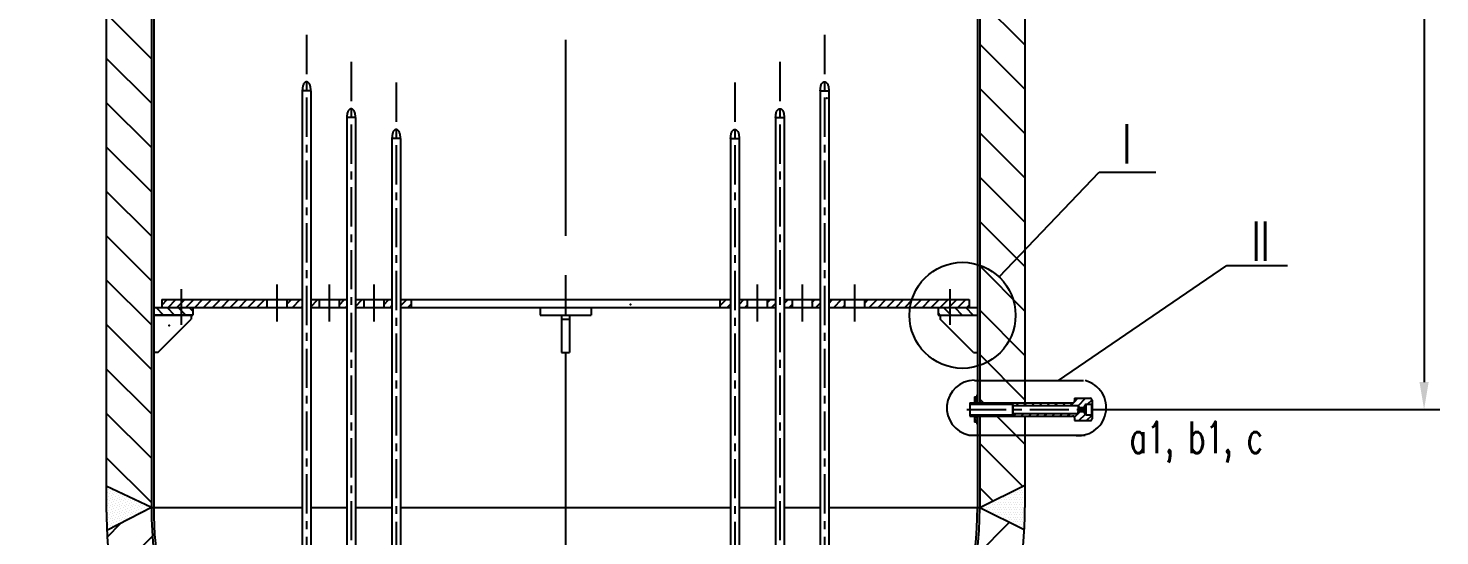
# Model space of a CAD drawing. Extents: x 2963 to 8481, y 2091 to 3069.
# Drawn here: x 3114.8 to 3294.8, y 2430.4 to 2495.1 of the extents above; entities that cross this region are included whole.
import ezdxf
from ezdxf.enums import TextEntityAlignment as Align

# ---------------------------------------------------------------- set-up
doc = ezdxf.new("R2010")
doc.units = 0
doc.header["$LTSCALE"] = 20
doc.header["$MEASUREMENT"] = 0
doc.linetypes.add('CENTER', pattern=[2, 1.25, -0.25, 0.25, -0.25])
doc.layers.get('0').update_dxf_attribs({"linetype": 'CONTINUOUS'})
for name, color, linetype in [('中心线', 1, 'CENTER'), ('粗实线', 7, 'CONTINUOUS'), ('细实线', 3, 'CONTINUOUS')]:
    doc.layers.add(name, color=color, linetype=linetype)
doc.styles.add('HZ', font='romans.shx', dxfattribs={"width": 0.667, "bigfont": 'hztxt.shx'})
doc.styles.get("Standard").update_dxf_attribs({"font": 'TXT.SHX'})
doc.dimstyles.get("Standard").update_dxf_attribs({"dimtxt": 0.18, "dimasz": 0.18, "dimexe": 0.18, "dimexo": 0.0625, "dimgap": 0.09, "dimtad": 0, "dimtih": 1, "dimtoh": 1, "dimdec": 4, "dimzin": 0, "dimdsep": 46, "dimtxsty": 'Standard', "dimcen": 0.09, "dimadec": 0, "dimazin": 0, "dimtfac": 1, "dimtdec": 4, "dimtofl": 0, "dimtmove": 0, "dimatfit": 3, "dimfxl": 0, "dimtolj": 1, "dimtzin": 0, "dimarcsym": 0})

# ---------------------------------------------------------------- blocks, each defined once
blk = doc.blocks.new('*X13')
at = {"color": 0}
for p, q in [((2603.72, 2434.01), (2603.73, 2434.02)), ((2492.49, 2430.26), (2494.23, 2432.01)), ((2603.38, 2428.01), (2607.52, 2432.15)), ((2493.04, 2425.16), (2498.25, 2430.36)), ((2602.11, 2421.09), (2609.17, 2428.16)), ((2493.97, 2420.43), (2498.84, 2425.3)), ((2495.21, 2416.01), (2499.84, 2420.65)), ((2599.1, 2412.42), (2608.1, 2421.42)), ((2495.67, 2410.82), (2501.17, 2416.32)), ((2584.65, 2392.32), (2606.17, 2413.84)), ((2495.67, 2405.16), (2502.8, 2412.29)), ((2499.14, 2402.97), (2504.69, 2408.52)), ((2600.74, 2402.75), (2606.17, 2408.18)), ((2502.67, 2400.85), (2506.82, 2404.99)), ((2605.17, 2401.52), (2606.17, 2402.52)), ((2497.55, 2401.38), (2497.97, 2401.8)), ((2505.08, 2397.6), (2509.17, 2401.69)), ((2584.65, 2386.66), (2599.83, 2401.84)), ((2507.68, 2394.54), (2511.75, 2398.61)), ((2510.48, 2391.68), (2514.54, 2395.75)), ((2513.47, 2389.02), (2517.18, 2392.73)), ((2518.61, 2388.51), (2520.78, 2390.67)), ((2578.97, 2386.64), (2583.22, 2390.89)), ((2516.65, 2386.55), (2517.18, 2387.08)), ((2520.04, 2384.28), (2522.87, 2387.1)), ((2524.3, 2382.88), (2527.92, 2386.5)), ((2530.04, 2382.97), (2531.86, 2384.78)), ((2567.42, 2380.74), (2571.79, 2385.12)), ((2573.22, 2380.89), (2577.54, 2385.21)), ((2583.1, 2385.11), (2583.22, 2385.23)), ((2527.46, 2380.38), (2528.61, 2381.54)), ((2531.52, 2378.78), (2534.45, 2381.71)), ((2571.57, 2379.23), (2571.79, 2379.46))]:
    blk.add_line(p, q, dxfattribs=at)
blk = doc.blocks.new('*X15')
at = {"color": 0}
for p, q in [((2498.12, 2581.74), (2496.61, 2583.24)), ((2609.47, 2577.87), (2603.72, 2583.62)), ((2498.12, 2576.08), (2492.89, 2581.31)), ((2609.47, 2572.21), (2603.72, 2577.96)), ((2498.12, 2570.42), (2492.37, 2576.17)), ((2609.47, 2566.55), (2603.72, 2572.3)), ((2498.12, 2564.77), (2492.37, 2570.52)), ((2609.47, 2560.9), (2603.72, 2566.65)), ((2498.12, 2559.11), (2492.37, 2564.86)), ((2609.47, 2555.24), (2603.72, 2560.99)), ((2498.12, 2553.45), (2492.37, 2559.2)), ((2609.47, 2549.58), (2603.72, 2555.33)), ((2498.12, 2547.79), (2492.37, 2553.54)), ((2609.47, 2543.92), (2603.72, 2549.67)), ((2498.12, 2542.14), (2492.37, 2547.89)), ((2609.47, 2538.27), (2603.72, 2544.02)), ((2498.12, 2536.48), (2492.37, 2542.23)), ((2609.47, 2532.61), (2603.72, 2538.36)), ((2498.12, 2530.82), (2492.37, 2536.57)), ((2609.47, 2526.95), (2603.72, 2532.7)), ((2498.12, 2525.17), (2492.37, 2530.92)), ((2609.47, 2521.3), (2603.72, 2527.05)), ((2498.12, 2519.51), (2492.37, 2525.26)), ((2609.47, 2515.64), (2603.72, 2521.39)), ((2498.12, 2513.85), (2492.37, 2519.6)), ((2609.47, 2509.98), (2603.72, 2515.73)), ((2498.12, 2508.2), (2492.37, 2513.95)), ((2609.47, 2504.33), (2603.72, 2510.08)), ((2498.12, 2502.54), (2492.37, 2508.29)), ((2609.47, 2498.67), (2603.72, 2504.42)), ((2498.12, 2496.88), (2492.37, 2502.63)), ((2609.47, 2493.01), (2603.72, 2498.76)), ((2498.12, 2491.23), (2492.37, 2496.98)), ((2609.47, 2487.36), (2603.72, 2493.11)), ((2498.12, 2485.57), (2492.37, 2491.32)), ((2609.47, 2481.7), (2603.72, 2487.45)), ((2498.12, 2479.91), (2492.37, 2485.66)), ((2609.47, 2476.04), (2603.72, 2481.79)), ((2498.12, 2474.26), (2492.37, 2480.01)), ((2609.47, 2470.39), (2603.72, 2476.14)), ((2498.12, 2468.6), (2492.37, 2474.35)), ((2609.47, 2464.73), (2603.72, 2470.48)), ((2498.12, 2462.94), (2492.37, 2468.69)), ((2609.47, 2459.07), (2603.72, 2464.82)), ((2498.12, 2457.29), (2492.37, 2463.04)), ((2609.47, 2453.42), (2603.72, 2459.17)), ((2498.12, 2451.63), (2492.37, 2457.38)), ((2609.47, 2447.76), (2603.72, 2453.51)), ((2498.12, 2445.97), (2492.37, 2451.72)), ((2604.21, 2447.36), (2603.72, 2447.85)), ((2498.12, 2440.31), (2492.37, 2446.06)), ((2609.47, 2442.1), (2605.88, 2445.69)), ((2609.17, 2436.74), (2603.72, 2442.19)), ((2498.12, 2434.66), (2492.37, 2440.41)), ((2605.4, 2434.86), (2603.72, 2436.54))]:
    blk.add_line(p, q, dxfattribs=at)
blk = doc.blocks.new('*X16')
at = {"color": 0}
for p, q in [((2492.44, 2436.54), (2492.44, 2436.54)), ((2492.44, 2435.65), (2492.44, 2435.65)), ((2492.55, 2435.98), (2492.55, 2435.98)), ((2492.55, 2435.1), (2492.55, 2435.1)), ((2492.66, 2436.31), (2492.66, 2436.31)), ((2492.66, 2435.43), (2492.66, 2435.43)), ((2492.77, 2435.76), (2492.77, 2435.76)), ((2492.88, 2436.09), (2492.88, 2436.09)), ((2492.88, 2435.21), (2492.88, 2435.21)), ((2492.99, 2436.42), (2492.99, 2436.42)), ((2492.99, 2435.54), (2492.99, 2435.54)), ((2493.1, 2435.87), (2493.1, 2435.87)), ((2493.1, 2434.99), (2493.1, 2434.99)), ((2493.21, 2436.2), (2493.21, 2436.2)), ((2493.21, 2435.32), (2493.21, 2435.32)), ((2493.32, 2435.65), (2493.32, 2435.65)), ((2493.44, 2435.98), (2493.44, 2435.98)), ((2493.44, 2435.1), (2493.44, 2435.1)), ((2493.55, 2435.43), (2493.55, 2435.43)), ((2493.66, 2435.76), (2493.66, 2435.76)), ((2493.77, 2435.21), (2493.77, 2435.21)), ((2493.88, 2435.54), (2493.88, 2435.54)), ((2493.99, 2435.87), (2493.99, 2435.87)), ((2493.99, 2434.99), (2493.99, 2434.99)), ((2494.1, 2435.32), (2494.1, 2435.32)), ((2494.21, 2435.65), (2494.21, 2435.65)), ((2494.32, 2435.1), (2494.32, 2435.1)), ((2494.43, 2435.43), (2494.43, 2435.43)), ((2494.65, 2435.21), (2494.65, 2435.21)), ((2494.76, 2435.54), (2494.76, 2435.54)), ((2494.87, 2434.99), (2494.87, 2434.99)), ((2494.98, 2435.32), (2494.98, 2435.32)), ((2495.2, 2435.1), (2495.2, 2435.1)), ((2495.53, 2435.21), (2495.53, 2435.21)), ((2495.76, 2434.99), (2495.76, 2434.99)), ((2492.44, 2434.77), (2492.44, 2434.77)), ((2492.44, 2433.88), (2492.44, 2433.88)), ((2492.55, 2434.22), (2492.55, 2434.22)), ((2492.55, 2433.33), (2492.55, 2433.33)), ((2492.66, 2434.55), (2492.66, 2434.55)), ((2492.66, 2433.66), (2492.66, 2433.66)), ((2492.77, 2434.88), (2492.77, 2434.88)), ((2492.77, 2433.99), (2492.77, 2433.99)), ((2492.77, 2433.11), (2492.77, 2433.11)), ((2492.88, 2434.33), (2492.88, 2434.33)), ((2492.88, 2433.44), (2492.88, 2433.44)), ((2492.99, 2434.66), (2492.99, 2434.66)), ((2492.99, 2433.77), (2492.99, 2433.77)), ((2493.1, 2434.1), (2493.1, 2434.1)), ((2493.1, 2433.22), (2493.1, 2433.22)), ((2493.21, 2434.44), (2493.21, 2434.44)), ((2493.21, 2433.55), (2493.21, 2433.55)), ((2493.32, 2434.77), (2493.32, 2434.77)), ((2493.32, 2433.88), (2493.32, 2433.88)), ((2493.44, 2434.22), (2493.44, 2434.22)), ((2493.44, 2433.33), (2493.44, 2433.33)), ((2493.55, 2434.55), (2493.55, 2434.55)), ((2493.55, 2433.66), (2493.55, 2433.66)), ((2493.66, 2434.88), (2493.66, 2434.88)), ((2493.66, 2433.99), (2493.66, 2433.99)), ((2493.66, 2433.11), (2493.66, 2433.11)), ((2493.77, 2434.33), (2493.77, 2434.33)), ((2493.77, 2433.44), (2493.77, 2433.44)), ((2493.88, 2434.66), (2493.88, 2434.66)), ((2493.88, 2433.77), (2493.88, 2433.77)), ((2493.99, 2434.1), (2493.99, 2434.1)), ((2493.99, 2433.22), (2493.99, 2433.22)), ((2494.1, 2434.44), (2494.1, 2434.44)), ((2494.1, 2433.55), (2494.1, 2433.55)), ((2494.21, 2434.77), (2494.21, 2434.77)), ((2494.21, 2433.88), (2494.21, 2433.88)), ((2494.32, 2434.22), (2494.32, 2434.22)), ((2494.32, 2433.33), (2494.32, 2433.33)), ((2494.43, 2434.55), (2494.43, 2434.55)), ((2494.43, 2433.66), (2494.43, 2433.66)), ((2494.54, 2434.88), (2494.54, 2434.88)), ((2494.54, 2433.99), (2494.54, 2433.99)), ((2494.54, 2433.11), (2494.54, 2433.11)), ((2494.65, 2434.33), (2494.65, 2434.33)), ((2494.65, 2433.44), (2494.65, 2433.44)), ((2494.76, 2434.66), (2494.76, 2434.66)), ((2494.76, 2433.77), (2494.76, 2433.77)), ((2494.87, 2434.1), (2494.87, 2434.1)), ((2494.87, 2433.22), (2494.87, 2433.22)), ((2494.98, 2434.44), (2494.98, 2434.44)), ((2494.98, 2433.55), (2494.98, 2433.55)), ((2495.09, 2434.77), (2495.09, 2434.77)), ((2495.09, 2433.88), (2495.09, 2433.88)), ((2495.2, 2434.22), (2495.2, 2434.22)), ((2495.2, 2433.33), (2495.2, 2433.33)), ((2495.31, 2434.55), (2495.31, 2434.55)), ((2495.31, 2433.66), (2495.31, 2433.66)), ((2495.42, 2434.88), (2495.42, 2434.88)), ((2495.42, 2433.99), (2495.42, 2433.99)), ((2495.42, 2433.11), (2495.42, 2433.11)), ((2495.53, 2434.33), (2495.53, 2434.33)), ((2495.53, 2433.44), (2495.53, 2433.44)), ((2495.64, 2434.66), (2495.64, 2434.66)), ((2495.64, 2433.77), (2495.64, 2433.77)), ((2495.76, 2434.1), (2495.76, 2434.1)), ((2495.76, 2433.22), (2495.76, 2433.22)), ((2495.87, 2434.44), (2495.87, 2434.44)), ((2495.87, 2433.55), (2495.87, 2433.55)), ((2495.98, 2434.77), (2495.98, 2434.77)), ((2495.98, 2433.88), (2495.98, 2433.88)), ((2496.09, 2434.22), (2496.09, 2434.22)), ((2496.09, 2433.33), (2496.09, 2433.33)), ((2496.2, 2434.55), (2496.2, 2434.55)), ((2496.2, 2433.66), (2496.2, 2433.66)), ((2496.31, 2433.99), (2496.31, 2433.99)), ((2496.31, 2433.11), (2496.31, 2433.11)), ((2496.42, 2434.33), (2496.42, 2434.33)), ((2496.42, 2433.44), (2496.42, 2433.44)), ((2496.53, 2434.66), (2496.53, 2434.66)), ((2496.53, 2433.77), (2496.53, 2433.77)), ((2496.64, 2434.1), (2496.64, 2434.1)), ((2496.75, 2434.44), (2496.75, 2434.44)), ((2496.75, 2433.55), (2496.75, 2433.55)), ((2496.86, 2433.88), (2496.86, 2433.88)), ((2496.97, 2434.22), (2496.97, 2434.22)), ((2497.08, 2433.66), (2497.08, 2433.66)), ((2497.19, 2433.99), (2497.19, 2433.99)), ((2497.3, 2434.33), (2497.3, 2434.33)), ((2497.41, 2433.77), (2497.41, 2433.77)), ((2497.52, 2434.1), (2497.52, 2434.1)), ((2497.74, 2433.88), (2497.74, 2433.88)), ((2492.44, 2433), (2492.44, 2433)), ((2492.44, 2432.12), (2492.44, 2432.12)), ((2492.55, 2432.45), (2492.55, 2432.45)), ((2492.55, 2431.56), (2492.55, 2431.56)), ((2492.66, 2432.78), (2492.66, 2432.78)), ((2492.66, 2431.89), (2492.66, 2431.89)), ((2492.77, 2432.23), (2492.77, 2432.23)), ((2492.77, 2431.34), (2492.77, 2431.34)), ((2492.88, 2432.56), (2492.88, 2432.56)), ((2492.88, 2431.67), (2492.88, 2431.67)), ((2492.99, 2432.89), (2492.99, 2432.89)), ((2492.99, 2432.01), (2492.99, 2432.01)), ((2493.1, 2432.34), (2493.1, 2432.34)), ((2493.1, 2431.45), (2493.1, 2431.45)), ((2493.21, 2432.67), (2493.21, 2432.67)), ((2493.21, 2431.78), (2493.21, 2431.78)), ((2493.32, 2433), (2493.32, 2433)), ((2493.32, 2432.12), (2493.32, 2432.12)), ((2493.44, 2432.45), (2493.44, 2432.45)), ((2493.55, 2432.78), (2493.55, 2432.78)), ((2493.55, 2431.89), (2493.55, 2431.89)), ((2493.66, 2432.23), (2493.66, 2432.23)), ((2493.77, 2432.56), (2493.77, 2432.56)), ((2493.88, 2432.89), (2493.88, 2432.89)), ((2493.88, 2432.01), (2493.88, 2432.01)), ((2493.99, 2432.34), (2493.99, 2432.34)), ((2494.1, 2432.67), (2494.1, 2432.67)), ((2494.21, 2433), (2494.21, 2433)), ((2494.21, 2432.12), (2494.21, 2432.12)), ((2494.32, 2432.45), (2494.32, 2432.45)), ((2494.43, 2432.78), (2494.43, 2432.78)), ((2494.54, 2432.23), (2494.54, 2432.23)), ((2494.65, 2432.56), (2494.65, 2432.56)), ((2494.76, 2432.89), (2494.76, 2432.89)), ((2494.98, 2432.67), (2494.98, 2432.67)), ((2495.09, 2433), (2495.09, 2433)), ((2495.31, 2432.78), (2495.31, 2432.78)), ((2495.64, 2432.89), (2495.64, 2432.89)), ((2495.98, 2433), (2495.98, 2433)), ((2492.44, 2431.23), (2492.44, 2431.23))]:
    blk.add_line(p, q, dxfattribs=at)
blk = doc.blocks.new('*X17')
at = {"color": 0}
for p, q in [((2605.9375, 2435), (2605.9375, 2435)), ((2606.25, 2435), (2606.25, 2435)), ((2606.40625, 2435.3125), (2606.40625, 2435.3125)), ((2606.5625, 2435), (2606.5625, 2435)), ((2606.71875, 2435.3125), (2606.71875, 2435.3125)), ((2606.875, 2435), (2606.875, 2435)), ((2607.03125, 2435.3125), (2607.03125, 2435.3125)), ((2607.1875, 2435.625), (2607.1875, 2435.625)), ((2607.1875, 2435), (2607.1875, 2435)), ((2607.34375, 2435.3125), (2607.34375, 2435.3125)), ((2607.5, 2435.625), (2607.5, 2435.625)), ((2607.5, 2435), (2607.5, 2435)), ((2607.65625, 2435.9375), (2607.65625, 2435.9375)), ((2607.65625, 2435.3125), (2607.65625, 2435.3125)), ((2607.8125, 2435.625), (2607.8125, 2435.625)), ((2607.8125, 2435), (2607.8125, 2435)), ((2607.96875, 2435.9375), (2607.96875, 2435.9375)), ((2607.96875, 2435.3125), (2607.96875, 2435.3125)), ((2608.125, 2435.625), (2608.125, 2435.625)), ((2608.125, 2435), (2608.125, 2435)), ((2608.28125, 2435.9375), (2608.28125, 2435.9375)), ((2608.28125, 2435.3125), (2608.28125, 2435.3125)), ((2608.4375, 2436.25), (2608.4375, 2436.25)), ((2608.4375, 2435.625), (2608.4375, 2435.625)), ((2608.4375, 2435), (2608.4375, 2435)), ((2608.59375, 2435.9375), (2608.59375, 2435.9375)), ((2608.59375, 2435.3125), (2608.59375, 2435.3125)), ((2608.75, 2436.25), (2608.75, 2436.25)), ((2608.75, 2435.625), (2608.75, 2435.625)), ((2608.75, 2435), (2608.75, 2435)), ((2608.90625, 2436.5625), (2608.90625, 2436.5625)), ((2608.90625, 2435.9375), (2608.90625, 2435.9375)), ((2608.90625, 2435.3125), (2608.90625, 2435.3125)), ((2609.0625, 2436.25), (2609.0625, 2436.25)), ((2609.0625, 2435.625), (2609.0625, 2435.625)), ((2609.0625, 2435), (2609.0625, 2435)), ((2609.21875, 2436.5625), (2609.21875, 2436.5625)), ((2609.21875, 2435.9375), (2609.21875, 2435.9375)), ((2609.21875, 2435.3125), (2609.21875, 2435.3125)), ((2609.375, 2436.25), (2609.375, 2436.25)), ((2609.375, 2435.625), (2609.375, 2435.625)), ((2609.375, 2435), (2609.375, 2435)), ((2603.90625, 2434.0625), (2603.90625, 2434.0625)), ((2604.21875, 2434.0625), (2604.21875, 2434.0625)), ((2604.375, 2433.75), (2604.375, 2433.75)), ((2604.53125, 2434.0625), (2604.53125, 2434.0625)), ((2604.6875, 2434.375), (2604.6875, 2434.375)), ((2604.6875, 2433.75), (2604.6875, 2433.75)), ((2604.84375, 2434.0625), (2604.84375, 2434.0625)), ((2605, 2434.375), (2605, 2434.375)), ((2605, 2433.75), (2605, 2433.75)), ((2605.15625, 2434.6875), (2605.15625, 2434.6875)), ((2605.15625, 2434.0625), (2605.15625, 2434.0625)), ((2605.15625, 2433.4375), (2605.15625, 2433.4375)), ((2605.3125, 2434.375), (2605.3125, 2434.375)), ((2605.3125, 2433.75), (2605.3125, 2433.75)), ((2605.46875, 2434.6875), (2605.46875, 2434.6875)), ((2605.46875, 2434.0625), (2605.46875, 2434.0625)), ((2605.46875, 2433.4375), (2605.46875, 2433.4375)), ((2605.625, 2434.375), (2605.625, 2434.375)), ((2605.625, 2433.75), (2605.625, 2433.75)), ((2605.625, 2433.125), (2605.625, 2433.125)), ((2605.78125, 2434.6875), (2605.78125, 2434.6875)), ((2605.78125, 2434.0625), (2605.78125, 2434.0625)), ((2605.78125, 2433.4375), (2605.78125, 2433.4375)), ((2605.9375, 2434.375), (2605.9375, 2434.375)), ((2605.9375, 2433.75), (2605.9375, 2433.75)), ((2605.9375, 2433.125), (2605.9375, 2433.125)), ((2606.09375, 2434.6875), (2606.09375, 2434.6875)), ((2606.09375, 2434.0625), (2606.09375, 2434.0625)), ((2606.09375, 2433.4375), (2606.09375, 2433.4375)), ((2606.25, 2434.375), (2606.25, 2434.375)), ((2606.25, 2433.75), (2606.25, 2433.75)), ((2606.25, 2433.125), (2606.25, 2433.125)), ((2606.40625, 2434.6875), (2606.40625, 2434.6875)), ((2606.40625, 2434.0625), (2606.40625, 2434.0625)), ((2606.40625, 2433.4375), (2606.40625, 2433.4375)), ((2606.5625, 2434.375), (2606.5625, 2434.375)), ((2606.5625, 2433.75), (2606.5625, 2433.75)), ((2606.5625, 2433.125), (2606.5625, 2433.125)), ((2606.71875, 2434.6875), (2606.71875, 2434.6875)), ((2606.71875, 2434.0625), (2606.71875, 2434.0625)), ((2606.71875, 2433.4375), (2606.71875, 2433.4375)), ((2606.875, 2434.375), (2606.875, 2434.375)), ((2606.875, 2433.75), (2606.875, 2433.75)), ((2606.875, 2433.125), (2606.875, 2433.125)), ((2607.03125, 2434.6875), (2607.03125, 2434.6875)), ((2607.03125, 2434.0625), (2607.03125, 2434.0625)), ((2607.03125, 2433.4375), (2607.03125, 2433.4375)), ((2607.1875, 2434.375), (2607.1875, 2434.375)), ((2607.1875, 2433.75), (2607.1875, 2433.75)), ((2607.1875, 2433.125), (2607.1875, 2433.125)), ((2607.34375, 2434.6875), (2607.34375, 2434.6875)), ((2607.34375, 2434.0625), (2607.34375, 2434.0625)), ((2607.34375, 2433.4375), (2607.34375, 2433.4375)), ((2607.5, 2434.375), (2607.5, 2434.375)), ((2607.5, 2433.75), (2607.5, 2433.75)), ((2607.5, 2433.125), (2607.5, 2433.125)), ((2607.65625, 2434.6875), (2607.65625, 2434.6875)), ((2607.65625, 2434.0625), (2607.65625, 2434.0625)), ((2607.65625, 2433.4375), (2607.65625, 2433.4375)), ((2607.8125, 2434.375), (2607.8125, 2434.375)), ((2607.8125, 2433.75), (2607.8125, 2433.75)), ((2607.8125, 2433.125), (2607.8125, 2433.125)), ((2607.96875, 2434.6875), (2607.96875, 2434.6875)), ((2607.96875, 2434.0625), (2607.96875, 2434.0625)), ((2607.96875, 2433.4375), (2607.96875, 2433.4375)), ((2608.125, 2434.375), (2608.125, 2434.375)), ((2608.125, 2433.75), (2608.125, 2433.75)), ((2608.125, 2433.125), (2608.125, 2433.125)), ((2608.28125, 2434.6875), (2608.28125, 2434.6875)), ((2608.28125, 2434.0625), (2608.28125, 2434.0625)), ((2608.28125, 2433.4375), (2608.28125, 2433.4375)), ((2608.4375, 2434.375), (2608.4375, 2434.375)), ((2608.4375, 2433.75), (2608.4375, 2433.75)), ((2608.4375, 2433.125), (2608.4375, 2433.125)), ((2608.59375, 2434.6875), (2608.59375, 2434.6875)), ((2608.59375, 2434.0625), (2608.59375, 2434.0625)), ((2608.59375, 2433.4375), (2608.59375, 2433.4375)), ((2608.75, 2434.375), (2608.75, 2434.375)), ((2608.75, 2433.75), (2608.75, 2433.75)), ((2608.75, 2433.125), (2608.75, 2433.125)), ((2608.90625, 2434.6875), (2608.90625, 2434.6875)), ((2608.90625, 2434.0625), (2608.90625, 2434.0625)), ((2608.90625, 2433.4375), (2608.90625, 2433.4375)), ((2609.0625, 2434.375), (2609.0625, 2434.375)), ((2609.0625, 2433.75), (2609.0625, 2433.75)), ((2609.0625, 2433.125), (2609.0625, 2433.125)), ((2609.21875, 2434.6875), (2609.21875, 2434.6875)), ((2609.21875, 2434.0625), (2609.21875, 2434.0625)), ((2609.21875, 2433.4375), (2609.21875, 2433.4375)), ((2609.375, 2434.375), (2609.375, 2434.375)), ((2609.375, 2433.75), (2609.375, 2433.75)), ((2609.375, 2433.125), (2609.375, 2433.125)), ((2606.40625, 2432.8125), (2606.40625, 2432.8125)), ((2606.71875, 2432.8125), (2606.71875, 2432.8125)), ((2606.875, 2432.5), (2606.875, 2432.5)), ((2607.03125, 2432.8125), (2607.03125, 2432.8125)), ((2607.1875, 2432.5), (2607.1875, 2432.5)), ((2607.34375, 2432.8125), (2607.34375, 2432.8125)), ((2607.5, 2432.5), (2607.5, 2432.5)), ((2607.65625, 2432.8125), (2607.65625, 2432.8125)), ((2607.65625, 2432.1875), (2607.65625, 2432.1875)), ((2607.8125, 2432.5), (2607.8125, 2432.5)), ((2607.96875, 2432.8125), (2607.96875, 2432.8125)), ((2607.96875, 2432.1875), (2607.96875, 2432.1875)), ((2608.125, 2432.5), (2608.125, 2432.5)), ((2608.125, 2431.875), (2608.125, 2431.875)), ((2608.28125, 2432.8125), (2608.28125, 2432.8125)), ((2608.28125, 2432.1875), (2608.28125, 2432.1875)), ((2608.4375, 2432.5), (2608.4375, 2432.5)), ((2608.4375, 2431.875), (2608.4375, 2431.875)), ((2608.59375, 2432.8125), (2608.59375, 2432.8125)), ((2608.59375, 2432.1875), (2608.59375, 2432.1875)), ((2608.75, 2432.5), (2608.75, 2432.5)), ((2608.75, 2431.875), (2608.75, 2431.875)), ((2608.90625, 2432.8125), (2608.90625, 2432.8125)), ((2608.90625, 2432.1875), (2608.90625, 2432.1875)), ((2608.90625, 2431.5625), (2608.90625, 2431.5625)), ((2609.0625, 2432.5), (2609.0625, 2432.5)), ((2609.0625, 2431.875), (2609.0625, 2431.875)), ((2609.21875, 2432.8125), (2609.21875, 2432.8125)), ((2609.21875, 2432.1875), (2609.21875, 2432.1875)), ((2609.21875, 2431.5625), (2609.21875, 2431.5625)), ((2609.375, 2432.5), (2609.375, 2432.5)), ((2609.375, 2431.875), (2609.375, 2431.875)), ((2609.375, 2431.25), (2609.375, 2431.25))]:
    blk.add_line(p, q, dxfattribs=at)
blk = doc.blocks.new('*X27')
at = {"color": 0}
for p, q in [((2499.71, 2458.52), (2498.71, 2459.52)), ((2501.12, 2458.52), (2500.12, 2459.52)), ((2501.92, 2459.14), (2501.54, 2459.52)), ((2502.54, 2458.52), (2501.92, 2459.14)), ((2503.42, 2459.06), (2502.95, 2459.52))]:
    blk.add_line(p, q, dxfattribs=at)
blk = doc.blocks.new('*X28')
at = {"color": 0}
for p, q in [((2598.7, 2458.52), (2598.42, 2458.81)), ((2599.92, 2458.72), (2599.12, 2459.52)), ((2600.12, 2458.52), (2599.92, 2458.72)), ((2601.53, 2458.52), (2600.53, 2459.52)), ((2602.95, 2458.52), (2601.95, 2459.52)), ((2603.42, 2459.47), (2603.36, 2459.52))]:
    blk.add_line(p, q, dxfattribs=at)
blk = doc.blocks.new('*X30')
at = {"color": 0}
for p, q in [((2499.47, 2459.87), (2500.12, 2460.52)), ((2500.25, 2459.52), (2501.25, 2460.52)), ((2501.92, 2460.06), (2502.38, 2460.52)), ((2502.52, 2459.52), (2503.52, 2460.52)), ((2503.65, 2459.52), (2504.65, 2460.52)), ((2504.78, 2459.52), (2505.78, 2460.52)), ((2505.91, 2459.52), (2506.91, 2460.52)), ((2507.04, 2459.52), (2508.04, 2460.52)), ((2508.17, 2459.52), (2509.17, 2460.52)), ((2509.3, 2459.52), (2510.3, 2460.52)), ((2510.43, 2459.52), (2511.43, 2460.52)), ((2511.57, 2459.52), (2512.57, 2460.52)), ((2515.37, 2459.93), (2515.96, 2460.52)), ((2516.09, 2459.52), (2517.09, 2460.52)), ((2518.45, 2459.62), (2519.35, 2460.52)), ((2522.04, 2459.82), (2522.75, 2460.52)), ((2524.14, 2459.65), (2525.01, 2460.52)), ((2527.74, 2459.86), (2528.41, 2460.52)), ((2529.88, 2459.74), (2530.67, 2460.52)), ((2501.38, 2459.52), (2501.92, 2460.06)), ((2512.7, 2459.52), (2512.82, 2459.64)), ((2517.22, 2459.52), (2517.35, 2459.65)), ((2519.49, 2459.52), (2519.49, 2459.53)), ((2522.88, 2459.52), (2523.03, 2459.68)), ((2525.14, 2459.52), (2525.19, 2459.57)), ((2528.54, 2459.52), (2528.78, 2459.76)), ((2530.8, 2459.52), (2531.23, 2459.96))]:
    blk.add_line(p, q, dxfattribs=at)
blk = doc.blocks.new('*X31')
at = {"color": 0}
for p, q in [((2570.61, 2459.73), (2571.4, 2460.52)), ((2573.06, 2459.92), (2573.66, 2460.52)), ((2576.64, 2460.11), (2577.05, 2460.52)), ((2578.81, 2460.01), (2579.32, 2460.52)), ((2582.34, 2460.16), (2582.71, 2460.52)), ((2584.49, 2460.04), (2584.97, 2460.52)), ((2585.11, 2459.52), (2586.11, 2460.52)), ((2589.02, 2460.04), (2589.5, 2460.52)), ((2589.63, 2459.52), (2590.63, 2460.52)), ((2590.76, 2459.52), (2591.76, 2460.52)), ((2591.89, 2459.52), (2592.89, 2460.52)), ((2593.02, 2459.52), (2594.02, 2460.52)), ((2594.16, 2459.52), (2595.16, 2460.52)), ((2595.29, 2459.52), (2596.29, 2460.52)), ((2596.42, 2459.52), (2597.42, 2460.52)), ((2597.55, 2459.52), (2598.55, 2460.52)), ((2598.68, 2459.52), (2599.68, 2460.52)), ((2599.92, 2459.63), (2600.81, 2460.52)), ((2600.94, 2459.52), (2601.94, 2460.52)), ((2571.53, 2459.52), (2571.96, 2459.95)), ((2573.79, 2459.52), (2574.09, 2459.83)), ((2577.19, 2459.52), (2577.7, 2460.04)), ((2579.45, 2459.52), (2579.79, 2459.87)), ((2582.84, 2459.52), (2583.39, 2460.07)), ((2586.24, 2459.52), (2586.47, 2459.76)), ((2599.81, 2459.52), (2599.92, 2459.63)), ((2602.08, 2459.52), (2602.37, 2459.82))]:
    blk.add_line(p, q, dxfattribs=at)
blk = doc.blocks.new('*X39')
at = {"color": 0}
for p, q in [((2603.42, 2447.59), (2603.07, 2447.94)), ((2603.36, 2447.36), (2603.07, 2447.65)), ((2603.42, 2447.87), (2603.16, 2448.13)), ((2603.42, 2448.15), (2603.36, 2448.21)), ((2603.08, 2447.36), (2603.07, 2447.37)), ((2603.42, 2445.61), (2603.34, 2445.69)), ((2603.42, 2445.32), (2603.07, 2445.67)), ((2603.42, 2445.04), (2603.07, 2445.39)), ((2603.29, 2444.89), (2603.07, 2445.11)), ((2603.42, 2444.76), (2603.39, 2444.79))]:
    blk.add_line(p, q, dxfattribs=at)
blk = doc.blocks.new('*X40')
at = {"color": 0}
for p, q in [((2615.8, 2447.51), (2616.24, 2447.95)), ((2616.31, 2447.03), (2617.23, 2447.95)), ((2617.48, 2447.21), (2618.04, 2447.76)), ((2602.63, 2447.21), (2602.78, 2447.36)), ((2603.09, 2445.69), (2603.24, 2445.84)), ((2603.62, 2447.21), (2603.77, 2447.36)), ((2604.08, 2445.69), (2604.23, 2445.84)), ((2604.61, 2447.21), (2604.76, 2447.36)), ((2605.07, 2445.69), (2605.22, 2445.84)), ((2605.6, 2447.21), (2605.75, 2447.36)), ((2606.06, 2445.69), (2606.21, 2445.84)), ((2606.59, 2447.21), (2606.74, 2447.36)), ((2607.05, 2445.69), (2607.2, 2445.84)), ((2607.58, 2447.21), (2607.73, 2447.36)), ((2608.04, 2445.69), (2608.35, 2446)), ((2608.41, 2447.05), (2608.72, 2447.36)), ((2609.03, 2445.69), (2609.34, 2446)), ((2609.4, 2447.05), (2609.71, 2447.36)), ((2610.02, 2445.69), (2610.33, 2446)), ((2610.39, 2447.05), (2610.7, 2447.36)), ((2611.01, 2445.69), (2611.32, 2446)), ((2611.38, 2447.05), (2611.69, 2447.36)), ((2612, 2445.69), (2612.31, 2446)), ((2612.37, 2447.05), (2612.68, 2447.36)), ((2612.99, 2445.69), (2613.3, 2446)), ((2613.36, 2447.05), (2613.67, 2447.36)), ((2613.98, 2445.69), (2614.29, 2446)), ((2614.35, 2447.05), (2614.66, 2447.36)), ((2614.97, 2445.69), (2615.28, 2446)), ((2615.34, 2447.05), (2615.67, 2447.38)), ((2615.8, 2445.53), (2616.27, 2446)), ((2616.33, 2446.06), (2616.54, 2446.27)), ((2616.36, 2445.1), (2617.2, 2445.94)), ((2617.35, 2445.1), (2618.04, 2445.79))]:
    blk.add_line(p, q, dxfattribs=at)
blk = doc.blocks.new('*D80')
at = {"layer": '细实线', "color": 3, "lineweight": -2}
for p, q in [((3252.1, 2871.52), (3294.8, 2871.52)), ((3292.8, 2868.02), (3292.8, 2450.02)), ((3250.47, 2446.52), (3294.8, 2446.52))]:
    blk.add_line(p, q, dxfattribs=at)
at = {"layer": '细实线', "color": 3}
for points in [[(3292.21, 2868.02), (3293.38, 2868.02), (3292.8, 2871.52)], [(3292.21, 2450.02), (3293.38, 2450.02), (3292.8, 2446.52)]]:
    blk.add_solid(points, dxfattribs=at)
at = {"layer": '细实线', "color": 3, "insert": (3289.5, 2623.27), "char_height": 4, "attachment_point": 5, "rotation": 90, "style": 'HZ'}
blk.add_mtext('\\A1;8500', dxfattribs=at)
blk = doc.blocks.new('*D81')
at = {"layer": '细实线', "color": 3, "lineweight": -2}
for p, q in [((3183.34, 2956.77), (3060.13, 2956.77)), ((3062.13, 2953.27), (3062.13, 2355.72)), ((3118.87, 2352.22), (3060.13, 2352.22))]:
    blk.add_line(p, q, dxfattribs=at)
at = {"layer": '细实线', "color": 3}
for points in [[(3061.55, 2953.27), (3062.71, 2953.27), (3062.13, 2956.77)], [(3061.55, 2355.72), (3062.71, 2355.72), (3062.13, 2352.22)]]:
    blk.add_solid(points, dxfattribs=at)
at = {"layer": '细实线', "color": 3, "insert": (3058.83, 2675.75), "char_height": 4, "attachment_point": 5, "rotation": 90, "style": 'HZ'}
blk.add_mtext('\\A1;12103%%p25', dxfattribs=at)

msp = doc.modelspace()

# ---------------------------------------------------------------- linework, layer by layer
at = {"layer": '中心线', "ltscale": 0.2}
for p, q in [((3150.32, 2494.27), (3150.32, 2360.018)), ((3216.36, 2494.27), (3216.36, 2359.8612)), ((3156.005, 2490.8432), (3156.005, 2356.218)), ((3210.675, 2490.8432), (3210.675, 2356.4344)), ((3161.75, 2488.1966), (3161.75, 2354.6619)), ((3204.93, 2488.1966), (3204.93, 2354.5235)), ((3146.515, 2462.4635), (3146.515, 2457.72)), ((3153.19, 2462.4635), (3153.19, 2457.72)), ((3158.89, 2462.4635), (3158.89, 2457.72)), ((3207.79, 2462.4635), (3207.79, 2457.72)), ((3213.49, 2462.4635), (3213.49, 2457.72)), ((3220.165, 2462.4635), (3220.165, 2457.72)), ((3134.34, 2461.8368), (3134.34, 2457.2956)), ((3232.34, 2461.8368), (3232.34, 2457.2956)), ((3234.5209, 2446.5229), (3251.1689, 2446.5229))]:
    msp.add_line(p, q, dxfattribs=at)
at = {"layer": '中心线'}
for p, q in [((3183.34, 2493.6586), (3183.34, 2407.3389)), ((3213.49, 2462.4635), (3213.49, 2457.72))]:
    msp.add_line(p, q, dxfattribs=at)
at = {"layer": '粗实线'}
for p, q in [((3124.79, 2884.0229), (3124.79, 2434.0229)), ((3241.89, 2870.6879), (3241.89, 2447.3579)), ((3130.54, 2809.063), (3130.54, 2434.0229)), ((3236.14, 2805.1565), (3236.14, 2447.3579)), ((3235.84, 2631.4826), (3235.84, 2447.3579)), ((3130.84, 2600.5418), (3130.84, 2434.0229)), ((3149.7675, 2487.1547), (3149.7675, 2381.0362)), ((3150.8725, 2487.1547), (3149.7675, 2487.1547)), ((3150.8725, 2487.1547), (3150.8725, 2381.0362)), ((3215.8075, 2487.1547), (3216.9125, 2487.1547)), ((3215.8075, 2487.1547), (3215.8075, 2381.0362)), ((3216.9125, 2487.1547), (3216.9125, 2381.0362)), ((3155.4525, 2483.7279), (3155.4525, 2370.6539)), ((3156.5575, 2483.7279), (3155.4525, 2483.7279)), ((3156.5575, 2483.7279), (3156.5575, 2370.6539)), ((3210.1225, 2483.7279), (3211.2275, 2483.7279)), ((3210.1225, 2483.7279), (3210.1225, 2372.2854)), ((3211.2275, 2483.7279), (3211.2275, 2372.2854)), ((3161.1975, 2481.0813), (3161.1975, 2368.0073)), ((3162.3025, 2481.0813), (3161.1975, 2481.0813)), ((3162.3025, 2481.0813), (3162.3025, 2368.0073)), ((3204.3775, 2481.0813), (3205.4825, 2481.0813)), ((3204.3775, 2481.0813), (3204.3775, 2369.6388)), ((3205.4825, 2481.0813), (3205.4825, 2369.6388)), ((3131.89, 2460.5229), (3149.7675, 2460.5229)), ((3131.89, 2460.5229), (3131.89, 2459.5229)), ((3145.24, 2460.5229), (3145.24, 2459.5229)), ((3147.79, 2460.5229), (3147.79, 2459.5229)), ((3150.8725, 2460.5229), (3155.4525, 2460.5229)), ((3151.915, 2460.5229), (3151.915, 2459.5229)), ((3154.465, 2460.5229), (3154.465, 2459.5229)), ((3156.5575, 2460.5229), (3161.1975, 2460.5229)), ((3157.615, 2460.5229), (3157.615, 2459.5229)), ((3160.165, 2460.5229), (3160.165, 2459.5229)), ((3162.3025, 2460.5229), (3204.3775, 2460.5229)), ((3163.6525, 2460.5229), (3163.6525, 2459.5229)), ((3203.0275, 2460.5229), (3203.0275, 2459.5229)), ((3203.0275, 2460.5229), (3203.0275, 2459.5229)), ((3205.4825, 2460.5229), (3210.1225, 2460.5229)), ((3206.515, 2460.5229), (3206.515, 2459.5229)), ((3209.065, 2460.5229), (3209.065, 2459.5229)), ((3209.065, 2460.5229), (3209.065, 2459.5229)), ((3211.2275, 2460.5229), (3215.8075, 2460.5229)), ((3212.215, 2460.5229), (3212.215, 2459.5229)), ((3212.215, 2460.5229), (3212.215, 2459.5229)), ((3214.765, 2460.5229), (3214.765, 2459.5229)), ((3214.765, 2460.5229), (3214.765, 2459.5229)), ((3216.9125, 2460.5229), (3234.79, 2460.5229)), ((3218.89, 2460.5229), (3218.89, 2459.5229)), ((3218.89, 2460.5229), (3218.89, 2459.5229)), ((3221.44, 2460.5229), (3221.44, 2459.5229)), ((3234.79, 2460.5229), (3234.79, 2459.5229)), ((3130.84, 2459.5229), (3149.7675, 2459.5229)), ((3130.84, 2458.5229), (3135.84, 2458.5229)), ((3135.84, 2458.5229), (3130.84, 2458.5229)), ((3130.84, 2458.5229), (3135.84, 2458.5229)), ((3135.59, 2458.5229), (3135.59, 2458.0229)), ((3135.84, 2459.5229), (3135.84, 2458.5229)), ((3135.84, 2459.5229), (3135.84, 2458.5229)), ((3150.8725, 2459.5229), (3155.4525, 2459.5229)), ((3156.5575, 2459.5229), (3161.1975, 2459.5229)), ((3162.3025, 2459.5229), (3204.3775, 2459.5229)), ((3180.09, 2459.5229), (3180.09, 2458.5229)), ((3180.09, 2458.5229), (3186.59, 2458.5229)), ((3182.84, 2458.5229), (3182.84, 2453.7729)), ((3183.84, 2458.5229), (3183.84, 2453.7729)), ((3186.59, 2459.5229), (3186.59, 2458.5229)), ((3205.4825, 2459.5229), (3210.1225, 2459.5229)), ((3211.2275, 2459.5229), (3215.8075, 2459.5229)), ((3216.9125, 2459.5229), (3235.84, 2459.5229)), ((3230.84, 2459.5229), (3230.84, 2458.5229)), ((3230.84, 2458.5229), (3235.84, 2458.5229)), ((3230.84, 2458.5229), (3235.84, 2458.5229)), ((3231.09, 2458.5229), (3231.09, 2458.0229)), ((3131.34, 2453.7729), (3135.59, 2458.0229)), ((3182.84, 2458.0229), (3183.84, 2458.0229)), ((3235.34, 2453.7729), (3231.09, 2458.0229)), ((3131.34, 2453.7729), (3130.84, 2453.7729)), ((3182.84, 2453.7729), (3183.84, 2453.7729)), ((3235.34, 2453.7729), (3235.84, 2453.7729)), ((3235.84, 2449.6312), (3235.84, 2448.377)), ((3236.14, 2449.6312), (3236.14, 2447.3579)), ((3241.89, 2449.6312), (3241.89, 2447.3579)), ((3235.49, 2448.1479), (3235.49, 2447.3579)), ((3248.24, 2447.9479), (3250.215, 2447.9479)), ((3248.24, 2447.9479), (3248.24, 2447.6079)), ((3250.465, 2447.6979), (3250.465, 2445.3479)), ((3234.865, 2447.3579), (3234.865, 2445.6879)), ((3234.865, 2447.3579), (3247.99, 2447.3579)), ((3234.865, 2447.2079), (3240.315, 2447.2079)), ((3234.865, 2445.8379), (3240.315, 2445.8379)), ((3234.865, 2445.6879), (3247.99, 2445.6879)), ((3235.49, 2445.6879), (3235.49, 2444.8979)), ((3235.84, 2445.6879), (3235.84, 2443.3467)), ((3236.14, 2445.6879), (3236.14, 2443.3467)), ((3236.14, 2445.6879), (3236.14, 2434.0229)), ((3240.315, 2447.2079), (3240.4074, 2447.0479)), ((3240.315, 2447.2079), (3240.315, 2445.8379)), ((3240.315, 2445.8379), (3240.4074, 2445.9979)), ((3240.4074, 2445.9979), (3240.4074, 2447.0479)), ((3240.4074, 2447.0479), (3248.715, 2447.0479)), ((3240.4074, 2445.9979), (3248.715, 2445.9979)), ((3241.89, 2445.6879), (3241.89, 2443.3467)), ((3241.89, 2445.6879), (3241.89, 2434.0229)), ((3248.715, 2447.0479), (3248.8738, 2446.7729)), ((3248.715, 2447.0479), (3248.715, 2446.7729)), ((3248.715, 2447.0479), (3248.715, 2445.9979)), ((3248.715, 2445.9979), (3248.8738, 2446.2729)), ((3248.715, 2445.9979), (3248.715, 2446.2729)), ((3248.8738, 2446.7729), (3248.8738, 2446.2729)), ((3248.8738, 2446.7729), (3249.4239, 2446.7729)), ((3248.8738, 2446.2729), (3249.4239, 2446.2729)), ((3249.675, 2447.2079), (3249.4239, 2446.7729)), ((3249.4239, 2446.7729), (3249.4239, 2446.2729)), ((3249.675, 2445.8379), (3249.4239, 2446.2729)), ((3249.675, 2447.2079), (3250.415, 2447.2079)), ((3249.675, 2447.2079), (3249.675, 2445.8379)), ((3249.675, 2445.8379), (3250.415, 2445.8379)), ((3250.415, 2447.2079), (3250.465, 2447.2579)), ((3250.415, 2447.2079), (3250.415, 2445.8379)), ((3250.415, 2445.8379), (3250.465, 2445.7879)), ((3235.84, 2444.6688), (3235.84, 2434.0229)), ((3248.24, 2445.4379), (3248.24, 2445.0979)), ((3248.24, 2445.0979), (3250.215, 2445.0979)), ((3130.54, 2434.0229), (3124.79, 2436.7366)), ((3236.14, 2434.0229), (3241.89, 2436.887)), ((3130.54, 2434.0229), (3124.8512, 2431.0719)), ((3130.54, 2434.0229), (3149.7675, 2434.0229)), ((3150.8725, 2434.0229), (3155.4525, 2434.0229)), ((3156.5575, 2434.0229), (3161.1975, 2434.0229)), ((3162.3025, 2434.0229), (3204.3775, 2434.0229)), ((3205.4825, 2434.0229), (3210.1225, 2434.0229)), ((3211.2275, 2434.0229), (3215.8075, 2434.0229)), ((3216.9125, 2434.0229), (3236.14, 2434.0229)), ((3236.14, 2434.0229), (3241.8232, 2431.2259))]:
    msp.add_line(p, q, dxfattribs=at)
for points in [[(3150.8725, 2487.1547), (3150.8543, 2487.3607), (3150.834, 2487.5318), (3150.8116, 2487.6723), (3150.7869, 2487.7865), (3150.7598, 2487.8789), (3150.7304, 2487.9536), (3150.6984, 2488.0151), (3150.6639, 2488.0677), (3150.6268, 2488.115), (3150.5873, 2488.1572), (3150.5458, 2488.1941), (3150.5027, 2488.2252), (3150.4582, 2488.2501), (3150.4127, 2488.2684), (3150.3665, 2488.2797), (3150.32, 2488.2835), (3150.2735, 2488.2797), (3150.2274, 2488.2684), (3150.1819, 2488.2501), (3150.1374, 2488.2252), (3150.0942, 2488.1941), (3150.0528, 2488.1572), (3150.0133, 2488.115), (3149.9761, 2488.0677), (3149.9416, 2488.0151), (3149.9097, 2487.9536), (3149.8802, 2487.8789), (3149.8532, 2487.7865), (3149.8285, 2487.6723), (3149.806, 2487.5318), (3149.7857, 2487.3607), (3149.7675, 2487.1547)], [(3215.8075, 2487.1547), (3215.8257, 2487.3607), (3215.846, 2487.5318), (3215.8685, 2487.6723), (3215.8932, 2487.7865), (3215.9202, 2487.8789), (3215.9497, 2487.9536), (3215.9816, 2488.0151), (3216.0161, 2488.0677), (3216.0533, 2488.115), (3216.0928, 2488.1572), (3216.1342, 2488.1941), (3216.1774, 2488.2252), (3216.2219, 2488.2501), (3216.2674, 2488.2684), (3216.3135, 2488.2797), (3216.36, 2488.2835), (3216.4065, 2488.2797), (3216.4527, 2488.2684), (3216.4982, 2488.2501), (3216.5427, 2488.2252), (3216.5858, 2488.1941), (3216.6273, 2488.1572), (3216.6668, 2488.115), (3216.7039, 2488.0677), (3216.7384, 2488.0151), (3216.7704, 2487.9536), (3216.7998, 2487.8789), (3216.8269, 2487.7865), (3216.8516, 2487.6723), (3216.874, 2487.5318), (3216.8943, 2487.3607), (3216.9125, 2487.1547)], [(3156.5575, 2483.7279), (3156.5393, 2483.9339), (3156.519, 2484.105), (3156.4966, 2484.2455), (3156.4719, 2484.3597), (3156.4448, 2484.4521), (3156.4154, 2484.5268), (3156.3834, 2484.5883), (3156.3489, 2484.6409), (3156.3118, 2484.6882), (3156.2723, 2484.7304), (3156.2308, 2484.7673), (3156.1877, 2484.7984), (3156.1432, 2484.8233), (3156.0977, 2484.8416), (3156.0515, 2484.8529), (3156.005, 2484.8567), (3155.9585, 2484.8529), (3155.9124, 2484.8416), (3155.8669, 2484.8233), (3155.8224, 2484.7984), (3155.7792, 2484.7673), (3155.7378, 2484.7304), (3155.6983, 2484.6882), (3155.6611, 2484.6409), (3155.6266, 2484.5883), (3155.5947, 2484.5268), (3155.5652, 2484.4521), (3155.5382, 2484.3597), (3155.5135, 2484.2455), (3155.491, 2484.105), (3155.4707, 2483.9339), (3155.4525, 2483.7279)], [(3210.1225, 2483.7279), (3210.1407, 2483.9339), (3210.161, 2484.105), (3210.1835, 2484.2455), (3210.2082, 2484.3597), (3210.2352, 2484.4521), (3210.2647, 2484.5268), (3210.2966, 2484.5883), (3210.3311, 2484.6409), (3210.3683, 2484.6882), (3210.4078, 2484.7304), (3210.4492, 2484.7673), (3210.4924, 2484.7984), (3210.5369, 2484.8233), (3210.5824, 2484.8416), (3210.6285, 2484.8529), (3210.675, 2484.8567), (3210.7215, 2484.8529), (3210.7677, 2484.8416), (3210.8132, 2484.8233), (3210.8577, 2484.7984), (3210.9008, 2484.7673), (3210.9423, 2484.7304), (3210.9818, 2484.6882), (3211.0189, 2484.6409), (3211.0534, 2484.5883), (3211.0854, 2484.5268), (3211.1148, 2484.4521), (3211.1419, 2484.3597), (3211.1666, 2484.2455), (3211.189, 2484.105), (3211.2093, 2483.9339), (3211.2275, 2483.7279)], [(3162.3025, 2481.0813), (3162.2843, 2481.2873), (3162.264, 2481.4584), (3162.2416, 2481.5989), (3162.2169, 2481.7131), (3162.1898, 2481.8054), (3162.1604, 2481.8802), (3162.1284, 2481.9417), (3162.0939, 2481.9943), (3162.0568, 2482.0416), (3162.0173, 2482.0838), (3161.9758, 2482.1207), (3161.9327, 2482.1518), (3161.8882, 2482.1767), (3161.8427, 2482.195), (3161.7965, 2482.2063), (3161.75, 2482.2101), (3161.7035, 2482.2063), (3161.6574, 2482.195), (3161.6119, 2482.1767), (3161.5674, 2482.1518), (3161.5242, 2482.1207), (3161.4828, 2482.0838), (3161.4433, 2482.0416), (3161.4061, 2481.9943), (3161.3716, 2481.9417), (3161.3397, 2481.8802), (3161.3102, 2481.8054), (3161.2832, 2481.7131), (3161.2585, 2481.5989), (3161.236, 2481.4584), (3161.2157, 2481.2873), (3161.1975, 2481.0813)], [(3204.3775, 2481.0813), (3204.3957, 2481.2873), (3204.416, 2481.4584), (3204.4385, 2481.5989), (3204.4632, 2481.7131), (3204.4902, 2481.8054), (3204.5197, 2481.8802), (3204.5516, 2481.9417), (3204.5861, 2481.9943), (3204.6233, 2482.0416), (3204.6628, 2482.0838), (3204.7042, 2482.1207), (3204.7474, 2482.1518), (3204.7919, 2482.1767), (3204.8374, 2482.195), (3204.8835, 2482.2063), (3204.93, 2482.2101), (3204.9765, 2482.2063), (3205.0227, 2482.195), (3205.0682, 2482.1767), (3205.1127, 2482.1518), (3205.1558, 2482.1207), (3205.1973, 2482.0838), (3205.2368, 2482.0416), (3205.2739, 2481.9943), (3205.3084, 2481.9417), (3205.3404, 2481.8802), (3205.3698, 2481.8054), (3205.3969, 2481.7131), (3205.4216, 2481.5989), (3205.444, 2481.4584), (3205.4643, 2481.2873), (3205.4825, 2481.0813)]]:
    msp.add_lwpolyline(points, dxfattribs=at)
for centre, radius, start, end in [((3235.59, 2448.377), 0.25, 246.421822, 0), ((3247.99, 2447.6079), 0.25, 270, 0), ((3250.215, 2447.6979), 0.25, 0, 90), ((3247.99, 2445.4379), 0.25, 0, 90), ((3235.59, 2444.6688), 0.25, 0, 113.578178), ((3250.215, 2445.3479), 0.25, 270, 0), ((3183.34, 2434.0229), 58.55, 180, 199.328243), ((3183.34, 2434.0229), 52.8, 180, 230.288632), ((3183.34, 2434.0229), 52.5, 180, 219.946887), ((3183.34, 2434.0229), 52.8, 309.711368, 0), ((3183.34, 2434.0229), 52.5, 314.378922, 0), ((3183.34, 2434.0229), 58.55, 340.671757, 0)]:
    msp.add_arc(centre, radius, start, end, dxfattribs=at)
for p in [(3216.6442, 2486.2023), (3191.6024, 2459.9232), (3132.7941, 2457.2296)]:
    msp.add_point(p, dxfattribs=at)
at = {"layer": '细实线', "color": 3}
for p, q in [((3238.619, 2463.4158), (3251.3655, 2476.7902)), ((3251.3655, 2476.7902), (3257.7184, 2476.7902)), ((3257.7184, 2476.7902), (3258.6117, 2476.7902)), ((3246.2037, 2450.2053), (3267.6448, 2464.8865)), ((3267.6448, 2464.8865), (3275.3875, 2464.8865)), ((3235.4832, 2450.2053), (3249.3802, 2450.2053)), ((3234.8092, 2443.2614), (3249.5787, 2443.2614))]:
    msp.add_line(p, q, dxfattribs=at)
at = {"layer": '细实线'}
msp.add_line((3257.9526, 2446.5229), (3292.2892, 2446.5229), dxfattribs=at)
msp.add_line((3257.9526, 2446.5229), (3292.2892, 2446.5229), dxfattribs=at)
at = {"layer": '细实线', "color": 3}
msp.add_circle((3233.9539, 2458.5229), 6.7604, dxfattribs=at)
for centre, radius, start, end in [((3235.462, 2446.7201), 3.5197, 90.106279, 259.31121), ((3248.728, 2446.7548), 3.5537, 259.425321, 76.149986)]:
    msp.add_arc(centre, radius, start, end, dxfattribs=at)

# ---------------------------------------------------------------- block references
for name in ['*X15', '*X30', '*X31', '*X27', '*X28', '*X40', '*X39', '*X16', '*X17', '*X13']:
    msp.add_blockref(name, (632.4207, 0), dxfattribs=at)

# ---------------------------------------------------------------- texts
at = {"layer": '细实线', "color": 3, "style": 'HZ', "width": 0.67}
msp.add_text('I', height=5, dxfattribs=at).set_placement((3254.3434, 2480.3934), align=Align.MIDDLE_LEFT)
msp.add_text('II', height=5, dxfattribs=at).set_placement((3270.8213, 2465.4817))
at = {"layer": '细实线', "style": 'HZ', "width": 0.67}
msp.add_text('a1, b1, c', height=4, dxfattribs=at).set_placement((3255.2769, 2440.9705))

# ---------------------------------------------------------------- dimensions: what is measured, and where the dimension line sits
at = {"layer": '细实线'}
for base, p1, p2, text, picture, middle in [((3062.1314, 2352.2229), (3183.34, 2956.7729), (3118.8731, 2352.2229), '12103%%p25', '*D81', (3062.1314, 2675.7542)), ((3292.7973, 2446.5229), (3252.1009, 2871.5229), (3250.465, 2446.5229), '8500', '*D80', (3292.7973, 2623.2713))]:
    dim = msp.add_linear_dim(base=base, p1=p1, p2=p2, angle=90, text=text, dimstyle='Standard', override={"dimtxt": 4, "dimasz": 3.5, "dimexe": 2, "dimexo": 0, "dimgap": 1.3, "dimtad": 1, "dimtih": 0, "dimtoh": 0, "dimdec": 3, "dimtxsty": 'HZ', "dimcen": 0, "dimclrd": 3, "dimclre": 3, "dimclrt": 3, "dimtol": 1, "dimtp": 10, "dimtm": 10, "dimtfac": 0.1, "dimtdec": 3, "dimtofl": 1}, dxfattribs=at)
    dim.commit()
    dim.dimension.update_dxf_attribs({"geometry": picture, "text_midpoint": middle, "dimtype": 160})

doc.saveas('drawing.dxf')
